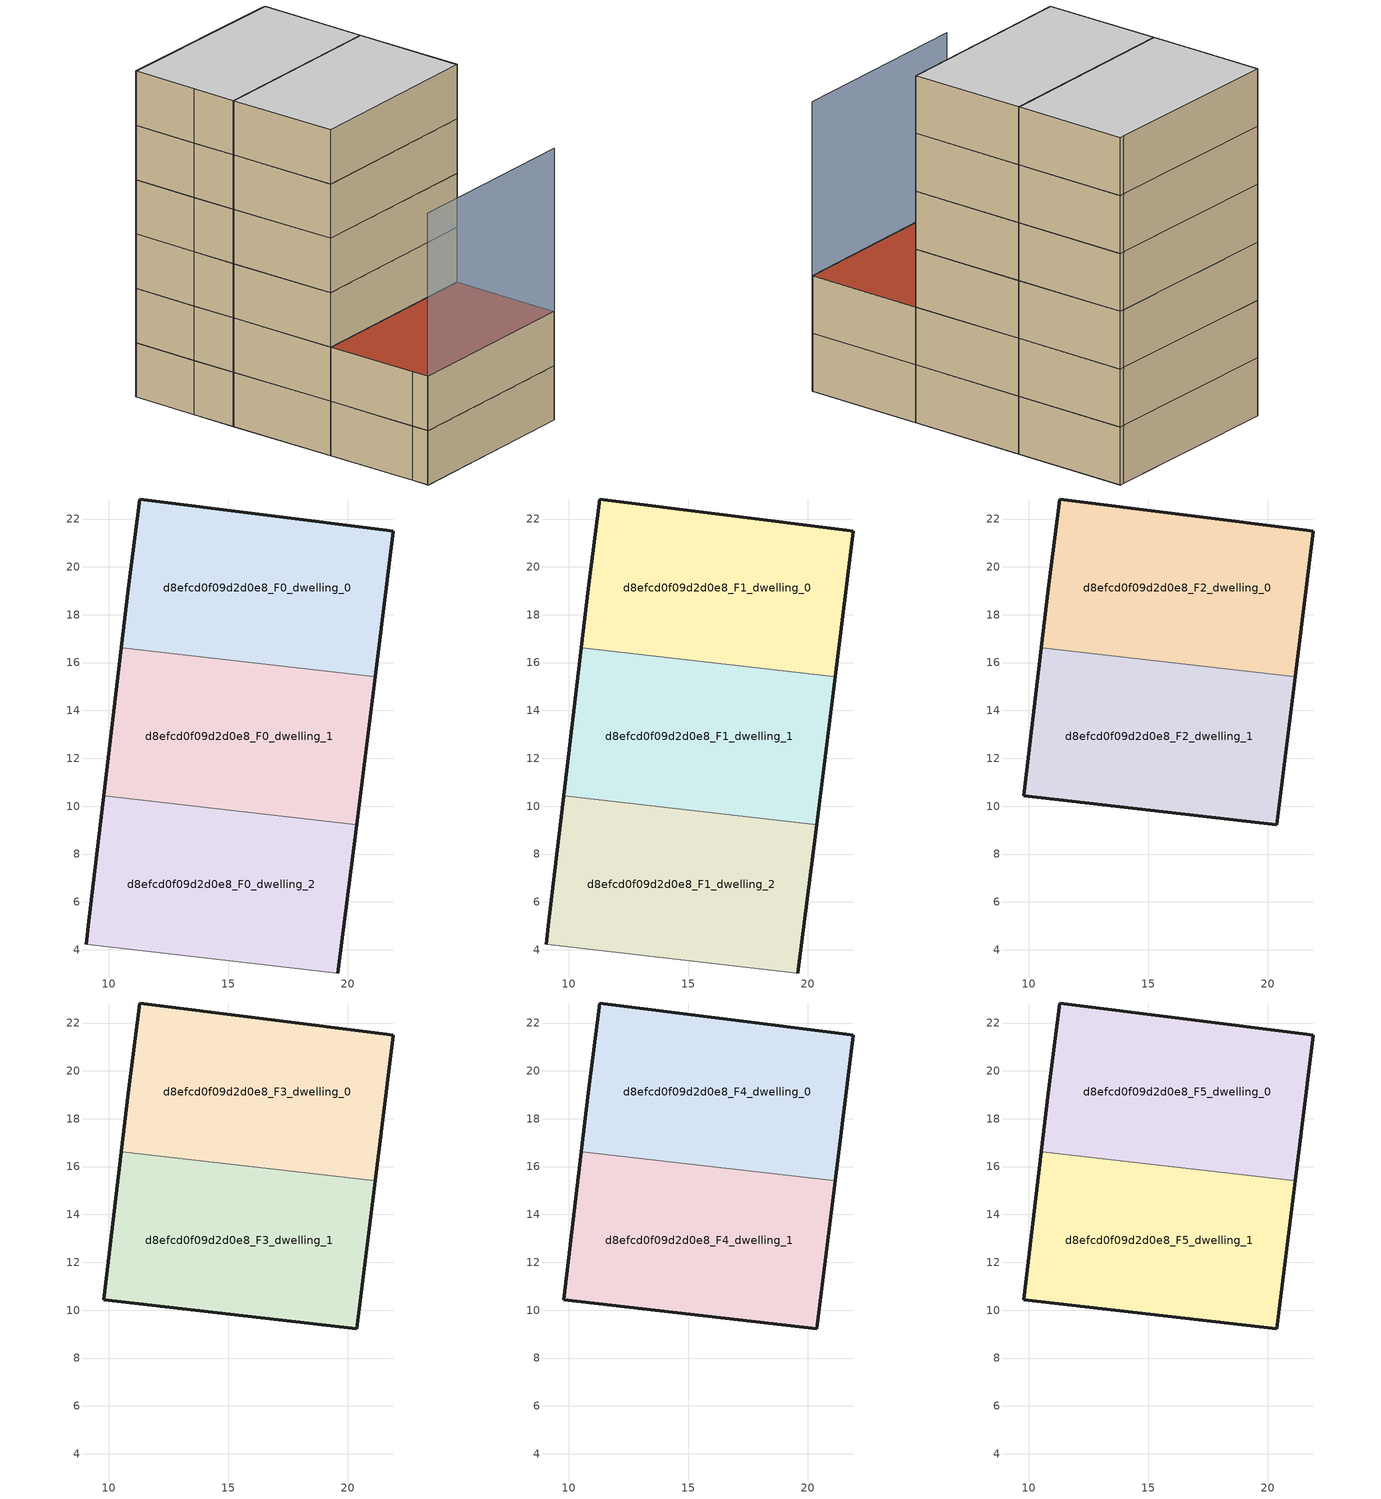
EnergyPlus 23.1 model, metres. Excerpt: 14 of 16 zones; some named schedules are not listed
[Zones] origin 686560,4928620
d8efcd0f09d2d0e8_F0_dwelling_0
 floor ground (EU_floor_Construction): 21.14,15.41 21.9,21.5 21.61,21.54 11.29,22.84 10.81,19.09 10.52,16.61 z0
 wall outside (EU_wall_Construction): 10.52,16.61 10.81,19.09 11.29,22.84 21.61,21.54 21.9,21.5 21.14,15.41 z0:3
 wall to d8efcd0f09d2d0e8_F0_dwelling_1 (EU_wall_Construction): 21.14,15.41 10.52,16.61 z0:3
d8efcd0f09d2d0e8_F0_dwelling_1
 floor ground (EU_floor_Construction): 20.36,9.23 21.14,15.41 10.52,16.61 9.78,10.43 z0
 wall outside (EU_wall_Construction): 9.78,10.43 10.52,16.61 / 21.14,15.41 20.36,9.23 z0:3
 wall to d8efcd0f09d2d0e8_F0_dwelling_2 (EU_wall_Construction): 20.36,9.23 9.78,10.43 z0:3
d8efcd0f09d2d0e8_F0_dwelling_2
 floor ground (EU_floor_Construction): 19.58,3.03 20.36,9.23 9.78,10.43 9.16,5.19 9.05,4.23 z0
 wall outside (EU_wall_Construction): 9.05,4.23 9.16,5.19 9.78,10.43 / 20.36,9.23 19.58,3.03 z0:3
 wall adiabatic (EU_wall_Construction): 19.58,3.03 9.05,4.23 z0:3
d8efcd0f09d2d0e8_F1_dwelling_0
 floor to d8efcd0f09d2d0e8_F0_dwelling_0 (EU_floor_Construction): 21.14,15.41 21.9,21.5 21.61,21.54 11.29,22.84 10.81,19.09 10.52,16.61 z3
 wall outside (EU_wall_Construction): 10.52,16.61 10.81,19.09 11.29,22.84 21.61,21.54 21.9,21.5 21.14,15.41 z3:6
 wall to d8efcd0f09d2d0e8_F1_dwelling_1 (EU_wall_Construction): 21.14,15.41 10.52,16.61 z3:6
d8efcd0f09d2d0e8_F1_dwelling_1
 floor to d8efcd0f09d2d0e8_F0_dwelling_1 (EU_floor_Construction): 20.36,9.23 21.14,15.41 10.52,16.61 9.78,10.43 z3
 wall outside (EU_wall_Construction): 9.78,10.43 10.52,16.61 / 21.14,15.41 20.36,9.23 z3:6
 wall to d8efcd0f09d2d0e8_F1_dwelling_2 (EU_wall_Construction): 20.36,9.23 9.78,10.43 z3:6
d8efcd0f09d2d0e8_F1_dwelling_2
 floor to d8efcd0f09d2d0e8_F0_dwelling_2 (EU_floor_Construction): 19.58,3.03 20.36,9.23 9.78,10.43 9.16,5.19 9.05,4.23 z3
 wall outside (EU_wall_Construction): 9.05,4.23 9.16,5.19 9.78,10.43 / 20.36,9.23 19.58,3.03 z3:6
 wall adiabatic (EU_wall_Construction): 19.58,3.03 9.05,4.23 z3:6
 roof outside (EU_roof_Construction): 20.36,9.23 19.58,3.03 9.05,4.23 9.16,5.19 9.78,10.43 z6
d8efcd0f09d2d0e8_F2_dwelling_0
 floor to d8efcd0f09d2d0e8_F1_dwelling_0 (EU_floor_Construction): 21.14,15.41 21.9,21.5 21.61,21.54 11.29,22.84 10.81,19.09 10.52,16.61 z6
 wall outside (EU_wall_Construction): 10.52,16.61 10.81,19.09 11.29,22.84 21.61,21.54 21.9,21.5 21.14,15.41 z6:9
 wall to d8efcd0f09d2d0e8_F2_dwelling_1 (EU_wall_Construction): 21.14,15.41 10.52,16.61 z6:9
d8efcd0f09d2d0e8_F2_dwelling_1
 floor to d8efcd0f09d2d0e8_F1_dwelling_1 (EU_floor_Construction): 20.36,9.23 21.14,15.41 10.52,16.61 9.78,10.43 z6
 wall outside (EU_wall_Construction): 21.14,15.41 20.36,9.23 9.78,10.43 10.52,16.61 z6:9
d8efcd0f09d2d0e8_F3_dwelling_0
 floor to d8efcd0f09d2d0e8_F2_dwelling_0 (EU_floor_Construction): 21.14,15.41 21.9,21.5 21.61,21.54 11.29,22.84 10.81,19.09 10.52,16.61 z9
 wall outside (EU_wall_Construction): 10.52,16.61 10.81,19.09 11.29,22.84 21.61,21.54 21.9,21.5 21.14,15.41 z9:12
 wall to d8efcd0f09d2d0e8_F3_dwelling_1 (EU_wall_Construction): 21.14,15.41 10.52,16.61 z9:12
d8efcd0f09d2d0e8_F3_dwelling_1
 floor to d8efcd0f09d2d0e8_F2_dwelling_1 (EU_floor_Construction): 20.36,9.23 21.14,15.41 10.52,16.61 9.78,10.43 z9
 wall outside (EU_wall_Construction): 21.14,15.41 20.36,9.23 9.78,10.43 10.52,16.61 z9:12
d8efcd0f09d2d0e8_F4_dwelling_0
 floor to d8efcd0f09d2d0e8_F3_dwelling_0 (EU_floor_Construction): 21.14,15.41 21.9,21.5 21.61,21.54 11.29,22.84 10.81,19.09 10.52,16.61 z12
 wall outside (EU_wall_Construction): 10.52,16.61 10.81,19.09 11.29,22.84 21.61,21.54 21.9,21.5 21.14,15.41 z12:15
 wall to d8efcd0f09d2d0e8_F4_dwelling_1 (EU_wall_Construction): 21.14,15.41 10.52,16.61 z12:15
d8efcd0f09d2d0e8_F4_dwelling_1
 floor to d8efcd0f09d2d0e8_F3_dwelling_1 (EU_floor_Construction): 20.36,9.23 21.14,15.41 10.52,16.61 9.78,10.43 z12
 wall outside (EU_wall_Construction): 21.14,15.41 20.36,9.23 9.78,10.43 10.52,16.61 z12:15
d8efcd0f09d2d0e8_F5_dwelling_0
 floor to d8efcd0f09d2d0e8_F4_dwelling_0 (EU_floor_Construction): 21.14,15.41 21.9,21.5 21.61,21.54 11.29,22.84 10.81,19.09 10.52,16.61 z15
 wall outside (EU_wall_Construction): 10.52,16.61 10.81,19.09 11.29,22.84 21.61,21.54 21.9,21.5 21.14,15.41 z15:18
 wall to d8efcd0f09d2d0e8_F5_dwelling_1 (EU_wall_Construction): 21.14,15.41 10.52,16.61 z15:18
 ceiling to d8efcd0f09d2d0e8_F6_dwelling_0 (EU_floor_Construction): 21.61,21.54 21.9,21.5 21.14,15.41 10.52,16.61 10.81,19.09 11.29,22.84 z18
d8efcd0f09d2d0e8_F5_dwelling_1
 floor to d8efcd0f09d2d0e8_F4_dwelling_1 (EU_floor_Construction): 20.36,9.23 21.14,15.41 10.52,16.61 9.78,10.43 z15
 wall outside (EU_wall_Construction): 21.14,15.41 20.36,9.23 9.78,10.43 10.52,16.61 z15:18
 ceiling to d8efcd0f09d2d0e8_F6_dwelling_1 (EU_floor_Construction): 21.14,15.41 20.36,9.23 9.78,10.43 10.52,16.61 z18
shading: 9.06,4.25 19.58,3.03 z0:15
[Building]
EU S2 Campaign: North Axis=0; Terrain=City; Solar Distribution=FullExterior
[Site:Location]
Bologna: Latitude=44.5; Longitude=11.25; Time Zone=1; Elevation=37
[SizingPeriod:WeatherFileDays]
AnnualSizingPeriod: Begin Month=1; Begin Day of Month=1; End Month=12; End Day of Month=31; Day of Week for Start Day=Monday; Use Weather File Daylight Saving Period=No; Use Weather File Rain and Snow Indicators=No
[MATERIAL]
EU_InternalMass_Material: Roughness=MediumRough; Thickness=0.1; Conductivity=1; Density=1800; Specific Heat=900; Thermal Absorptance=0.9; Solar Absorptance=0.7; Visible Absorptance=0.7
[MATERIAL:NOMASS] Roughness=MediumRough; Thermal Absorptance=0.9; Solar Absorptance=0.7; Visible Absorptance=0.7
Name | Thermal Resistance
EU_wall_NoMass | 0.905828
EU_roof_NoMass | 0.37593
EU_floor_NoMass | 0.67114
[CONSTRUCTION]
EU_wall_Construction: EU_wall_NoMass
EU_roof_Construction: EU_roof_NoMass
EU_floor_Construction: EU_floor_NoMass
EU_InternalMass_Construction: EU_InternalMass_Material
[ZONE] Type=1; Multiplier=1; Ceiling Height=autocalculate; Floor Area=autocalculate; Part of Total Floor Area=Yes
Name | Volume
d8efcd0f09d2d0e8_F0_dwelling_0; d8efcd0f09d2d0e8_F1_dwelling_0; d8efcd0f09d2d0e8_F2_dwelling_0; d8efcd0f09d2d0e8_F3_dwelling_0; d8efcd0f09d2d0e8_F4_dwelling_0; d8efcd0f09d2d0e8_F5_dwelling_0 | 199.162
d8efcd0f09d2d0e8_F0_dwelling_1; d8efcd0f09d2d0e8_F1_dwelling_1; d8efcd0f09d2d0e8_F2_dwelling_1; d8efcd0f09d2d0e8_F3_dwelling_1; d8efcd0f09d2d0e8_F4_dwelling_1; d8efcd0f09d2d0e8_F5_dwelling_1 | 199.158
d8efcd0f09d2d0e8_F0_dwelling_2; d8efcd0f09d2d0e8_F1_dwelling_2 | 199.17
[INTERNALMASS] Construction=EU_InternalMass_Construction
Name | Zone or ZoneList | Surface Area
d8efcd0f09d2d0e8_F0_dwelling_0_EU_InternalMass | d8efcd0f09d2d0e8_F0_dwelling_0 | 66.3872
d8efcd0f09d2d0e8_F0_dwelling_1_EU_InternalMass | d8efcd0f09d2d0e8_F0_dwelling_1 | 66.3861
d8efcd0f09d2d0e8_F0_dwelling_2_EU_InternalMass | d8efcd0f09d2d0e8_F0_dwelling_2 | 66.39
d8efcd0f09d2d0e8_F1_dwelling_0_EU_InternalMass | d8efcd0f09d2d0e8_F1_dwelling_0 | 66.3872
d8efcd0f09d2d0e8_F1_dwelling_1_EU_InternalMass | d8efcd0f09d2d0e8_F1_dwelling_1 | 66.3861
d8efcd0f09d2d0e8_F1_dwelling_2_EU_InternalMass | d8efcd0f09d2d0e8_F1_dwelling_2 | 66.39
d8efcd0f09d2d0e8_F2_dwelling_0_EU_InternalMass | d8efcd0f09d2d0e8_F2_dwelling_0 | 99.5837
d8efcd0f09d2d0e8_F2_dwelling_1_EU_InternalMass | d8efcd0f09d2d0e8_F2_dwelling_1 | 99.5805
d8efcd0f09d2d0e8_F3_dwelling_0_EU_InternalMass | d8efcd0f09d2d0e8_F3_dwelling_0 | 99.5837
d8efcd0f09d2d0e8_F3_dwelling_1_EU_InternalMass | d8efcd0f09d2d0e8_F3_dwelling_1 | 99.5805
d8efcd0f09d2d0e8_F4_dwelling_0_EU_InternalMass | d8efcd0f09d2d0e8_F4_dwelling_0 | 99.5837
d8efcd0f09d2d0e8_F4_dwelling_1_EU_InternalMass | d8efcd0f09d2d0e8_F4_dwelling_1 | 99.5805
d8efcd0f09d2d0e8_F5_dwelling_0_EU_InternalMass | d8efcd0f09d2d0e8_F5_dwelling_0 | 99.5837
d8efcd0f09d2d0e8_F5_dwelling_1_EU_InternalMass | d8efcd0f09d2d0e8_F5_dwelling_1 | 99.5805
[OTHEREQUIPMENT] Fuel Type=Electricity; Design Level Calculation Method=Watts/Area; Power per Zone Floor Area=1; Fraction Latent=0; Fraction Radiant=0; Fraction Lost=0; Carbon Dioxide Generation Rate=0; EndUse Subcategory=EU_Step8_InternalGains
Name | Zone or ZoneList or Space or SpaceList | Schedule
EU_Step8_InternalGain_d8efcd0f09d2d0e8_F0_dwelling_0_f000 | d8efcd0f09d2d0e8_F0_dwelling_0 | EU_Step8_GainSchedule_d8efcd0f09d2d0e8_F0_dwelling_0_f000
EU_Step8_InternalGain_d8efcd0f09d2d0e8_F0_dwelling_1_f000 | d8efcd0f09d2d0e8_F0_dwelling_1 | EU_Step8_GainSchedule_d8efcd0f09d2d0e8_F0_dwelling_1_f000
EU_Step8_InternalGain_d8efcd0f09d2d0e8_F0_dwelling_2_f000 | d8efcd0f09d2d0e8_F0_dwelling_2 | EU_Step8_GainSchedule_d8efcd0f09d2d0e8_F0_dwelling_2_f000
EU_Step8_InternalGain_d8efcd0f09d2d0e8_F1_dwelling_0_f000 | d8efcd0f09d2d0e8_F1_dwelling_0 | EU_Step8_GainSchedule_d8efcd0f09d2d0e8_F1_dwelling_0_f000
EU_Step8_InternalGain_d8efcd0f09d2d0e8_F1_dwelling_1_f000 | d8efcd0f09d2d0e8_F1_dwelling_1 | EU_Step8_GainSchedule_d8efcd0f09d2d0e8_F1_dwelling_1_f000
EU_Step8_InternalGain_d8efcd0f09d2d0e8_F1_dwelling_2_f000 | d8efcd0f09d2d0e8_F1_dwelling_2 | EU_Step8_GainSchedule_d8efcd0f09d2d0e8_F1_dwelling_2_f000
EU_Step8_InternalGain_d8efcd0f09d2d0e8_F2_dwelling_0_f000 | d8efcd0f09d2d0e8_F2_dwelling_0 | EU_Step8_GainSchedule_d8efcd0f09d2d0e8_F2_dwelling_0_f000
EU_Step8_InternalGain_d8efcd0f09d2d0e8_F2_dwelling_1_f000 | d8efcd0f09d2d0e8_F2_dwelling_1 | EU_Step8_GainSchedule_d8efcd0f09d2d0e8_F2_dwelling_1_f000
EU_Step8_InternalGain_d8efcd0f09d2d0e8_F3_dwelling_0_f000 | d8efcd0f09d2d0e8_F3_dwelling_0 | EU_Step8_GainSchedule_d8efcd0f09d2d0e8_F3_dwelling_0_f000
EU_Step8_InternalGain_d8efcd0f09d2d0e8_F3_dwelling_1_f000 | d8efcd0f09d2d0e8_F3_dwelling_1 | EU_Step8_GainSchedule_d8efcd0f09d2d0e8_F3_dwelling_1_f000
EU_Step8_InternalGain_d8efcd0f09d2d0e8_F4_dwelling_0_f000 | d8efcd0f09d2d0e8_F4_dwelling_0 | EU_Step8_GainSchedule_d8efcd0f09d2d0e8_F4_dwelling_0_f000
EU_Step8_InternalGain_d8efcd0f09d2d0e8_F4_dwelling_1_f000 | d8efcd0f09d2d0e8_F4_dwelling_1 | EU_Step8_GainSchedule_d8efcd0f09d2d0e8_F4_dwelling_1_f000
EU_Step8_InternalGain_d8efcd0f09d2d0e8_F5_dwelling_0_f000 | d8efcd0f09d2d0e8_F5_dwelling_0 | EU_Step8_GainSchedule_d8efcd0f09d2d0e8_F5_dwelling_0_f000
EU_Step8_InternalGain_d8efcd0f09d2d0e8_F5_dwelling_1_f000 | d8efcd0f09d2d0e8_F5_dwelling_1 | EU_Step8_GainSchedule_d8efcd0f09d2d0e8_F5_dwelling_1_f000
[ZONEVENTILATION:DESIGNFLOWRATE] Schedule=EU_AlwaysOn; Design Flow Rate Calculation Method=AirChanges/Hour; Air Changes per Hour=0.73129; Ventilation Type=Natural; Fan Pressure Rise=0; Fan Total Efficiency=1; Constant Term Coefficient=1; Temperature Term Coefficient=0; Velocity Term Coefficient=0; Velocity Squared Term Coefficient=0; Minimum Indoor Temperature=-100; Maximum Indoor Temperature=100; Delta Temperature=-100; Minimum Outdoor Temperature=-100; Maximum Outdoor Temperature=100; Maximum Wind Speed=40
Name | Zone or ZoneList or Space or SpaceList
EU_ConstantAir_d8efcd0f09d2d0e8_F0_dwelling_0 | d8efcd0f09d2d0e8_F0_dwelling_0
EU_ConstantAir_d8efcd0f09d2d0e8_F0_dwelling_1 | d8efcd0f09d2d0e8_F0_dwelling_1
EU_ConstantAir_d8efcd0f09d2d0e8_F0_dwelling_2 | d8efcd0f09d2d0e8_F0_dwelling_2
EU_ConstantAir_d8efcd0f09d2d0e8_F1_dwelling_0 | d8efcd0f09d2d0e8_F1_dwelling_0
EU_ConstantAir_d8efcd0f09d2d0e8_F1_dwelling_1 | d8efcd0f09d2d0e8_F1_dwelling_1
EU_ConstantAir_d8efcd0f09d2d0e8_F1_dwelling_2 | d8efcd0f09d2d0e8_F1_dwelling_2
EU_ConstantAir_d8efcd0f09d2d0e8_F2_dwelling_0 | d8efcd0f09d2d0e8_F2_dwelling_0
EU_ConstantAir_d8efcd0f09d2d0e8_F2_dwelling_1 | d8efcd0f09d2d0e8_F2_dwelling_1
EU_ConstantAir_d8efcd0f09d2d0e8_F3_dwelling_0 | d8efcd0f09d2d0e8_F3_dwelling_0
EU_ConstantAir_d8efcd0f09d2d0e8_F3_dwelling_1 | d8efcd0f09d2d0e8_F3_dwelling_1
EU_ConstantAir_d8efcd0f09d2d0e8_F4_dwelling_0 | d8efcd0f09d2d0e8_F4_dwelling_0
EU_ConstantAir_d8efcd0f09d2d0e8_F4_dwelling_1 | d8efcd0f09d2d0e8_F4_dwelling_1
EU_ConstantAir_d8efcd0f09d2d0e8_F5_dwelling_0 | d8efcd0f09d2d0e8_F5_dwelling_0
EU_ConstantAir_d8efcd0f09d2d0e8_F5_dwelling_1 | d8efcd0f09d2d0e8_F5_dwelling_1
[HVACTEMPLATE:THERMOSTAT] Constant Heating Setpoint=20; Constant Cooling Setpoint=50
EU_HeatOnly_d8efcd0f09d2d0e8_F0_dwelling_0; EU_HeatOnly_d8efcd0f09d2d0e8_F0_dwelling_1; EU_HeatOnly_d8efcd0f09d2d0e8_F0_dwelling_2; EU_HeatOnly_d8efcd0f09d2d0e8_F1_dwelling_0; EU_HeatOnly_d8efcd0f09d2d0e8_F1_dwelling_1; EU_HeatOnly_d8efcd0f09d2d0e8_F1_dwelling_2; EU_HeatOnly_d8efcd0f09d2d0e8_F2_dwelling_0; EU_HeatOnly_d8efcd0f09d2d0e8_F2_dwelling_1; EU_HeatOnly_d8efcd0f09d2d0e8_F3_dwelling_0; EU_HeatOnly_d8efcd0f09d2d0e8_F3_dwelling_1; EU_HeatOnly_d8efcd0f09d2d0e8_F4_dwelling_0; EU_HeatOnly_d8efcd0f09d2d0e8_F4_dwelling_1; EU_HeatOnly_d8efcd0f09d2d0e8_F5_dwelling_0; EU_HeatOnly_d8efcd0f09d2d0e8_F5_dwelling_1; EU_HeatOnly_d8efcd0f09d2d0e8_F6_dwelling_0; EU_HeatOnly_d8efcd0f09d2d0e8_F6_dwelling_1
[HVACTEMPLATE:ZONE:IDEALLOADSAIRSYSTEM] System Availability Schedule=EU_AlwaysOn; Maximum Heating Supply Air Temperature=50; Minimum Cooling Supply Air Temperature=13; Maximum Heating Supply Air Humidity Ratio=0.0156; Minimum Cooling Supply Air Humidity Ratio=0.0077; Heating Limit=NoLimit; Cooling Limit=NoLimit; Heating Availability Schedule=EU_AlwaysOn; Cooling Availability Schedule=EU_CoolingOff; Dehumidification Control Type=ConstantSensibleHeatRatio; Cooling Sensible Heat Ratio=0.7; Dehumidification Setpoint=60; Humidification Control Type=None; Humidification Setpoint=30; Outdoor Air Method=None; Outdoor Air Flow Rate per Person=0.00944; Outdoor Air Flow Rate per Zone Floor Area=0; Outdoor Air Flow Rate per Zone=0; Demand Controlled Ventilation Type=None; Outdoor Air Economizer Type=NoEconomizer; Heat Recovery Type=None; Sensible Heat Recovery Effectiveness=0.7; Latent Heat Recovery Effectiveness=0.65
Name | Template Thermostat
d8efcd0f09d2d0e8_F0_dwelling_0 | EU_HeatOnly_d8efcd0f09d2d0e8_F0_dwelling_0
d8efcd0f09d2d0e8_F0_dwelling_1 | EU_HeatOnly_d8efcd0f09d2d0e8_F0_dwelling_1
d8efcd0f09d2d0e8_F0_dwelling_2 | EU_HeatOnly_d8efcd0f09d2d0e8_F0_dwelling_2
d8efcd0f09d2d0e8_F1_dwelling_0 | EU_HeatOnly_d8efcd0f09d2d0e8_F1_dwelling_0
d8efcd0f09d2d0e8_F1_dwelling_1 | EU_HeatOnly_d8efcd0f09d2d0e8_F1_dwelling_1
d8efcd0f09d2d0e8_F1_dwelling_2 | EU_HeatOnly_d8efcd0f09d2d0e8_F1_dwelling_2
d8efcd0f09d2d0e8_F2_dwelling_0 | EU_HeatOnly_d8efcd0f09d2d0e8_F2_dwelling_0
d8efcd0f09d2d0e8_F2_dwelling_1 | EU_HeatOnly_d8efcd0f09d2d0e8_F2_dwelling_1
d8efcd0f09d2d0e8_F3_dwelling_0 | EU_HeatOnly_d8efcd0f09d2d0e8_F3_dwelling_0
d8efcd0f09d2d0e8_F3_dwelling_1 | EU_HeatOnly_d8efcd0f09d2d0e8_F3_dwelling_1
d8efcd0f09d2d0e8_F4_dwelling_0 | EU_HeatOnly_d8efcd0f09d2d0e8_F4_dwelling_0
d8efcd0f09d2d0e8_F4_dwelling_1 | EU_HeatOnly_d8efcd0f09d2d0e8_F4_dwelling_1
d8efcd0f09d2d0e8_F5_dwelling_0 | EU_HeatOnly_d8efcd0f09d2d0e8_F5_dwelling_0
d8efcd0f09d2d0e8_F5_dwelling_1 | EU_HeatOnly_d8efcd0f09d2d0e8_F5_dwelling_1
[SIZING:ZONE] Zone Cooling Design Supply Air Temperature Input Method=SupplyAirTemperature; Zone Cooling Design Supply Air Temperature=13; Zone Heating Design Supply Air Temperature Input Method=SupplyAirTemperature; Zone Heating Design Supply Air Temperature=50; Zone Cooling Design Supply Air Humidity Ratio=0.008; Zone Heating Design Supply Air Humidity Ratio=0.008; Cooling Design Air Flow Method=DesignDay; Cooling Design Air Flow Rate=0; Cooling Minimum Air Flow per Zone Floor Area=0.000762; Cooling Minimum Air Flow=0; Cooling Minimum Air Flow Fraction=0.2; Heating Design Air Flow Method=DesignDay; Heating Design Air Flow Rate=0; Heating Maximum Air Flow per Zone Floor Area=0.002032; Heating Maximum Air Flow=0.141576; Heating Maximum Air Flow Fraction=0.3; Account for Dedicated Outdoor Air System=No; Dedicated Outdoor Air System Control Strategy=NeutralSupplyAir; Dedicated Outdoor Air Low Setpoint Temperature for Design=autosize; Dedicated Outdoor Air High Setpoint Temperature for Design=autosize; Zone Load Sizing Method=Sensible Load Only No Latent Load; Zone Latent Cooling Design Supply Air Humidity Ratio Input Method=HumidityRatioDifference; Zone Cooling Design Supply Air Humidity Ratio Difference=0.005; Zone Latent Heating Design Supply Air Humidity Ratio Input Method=HumidityRatioDifference; Zone Humidification Design Supply Air Humidity Ratio Difference=0.005
d8efcd0f09d2d0e8_F0_dwelling_0; d8efcd0f09d2d0e8_F0_dwelling_1; d8efcd0f09d2d0e8_F0_dwelling_2; d8efcd0f09d2d0e8_F1_dwelling_0
